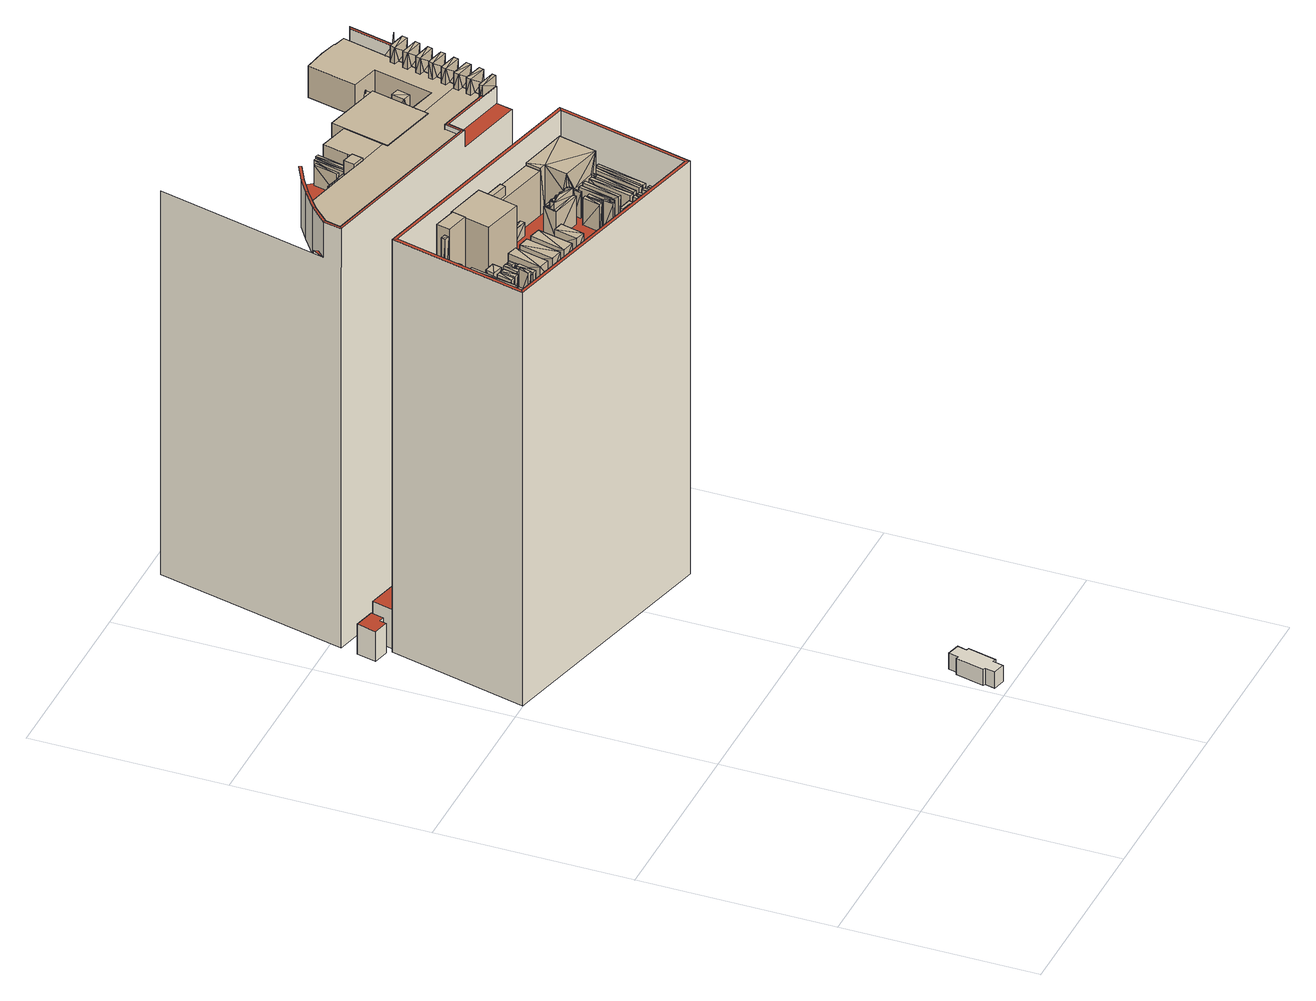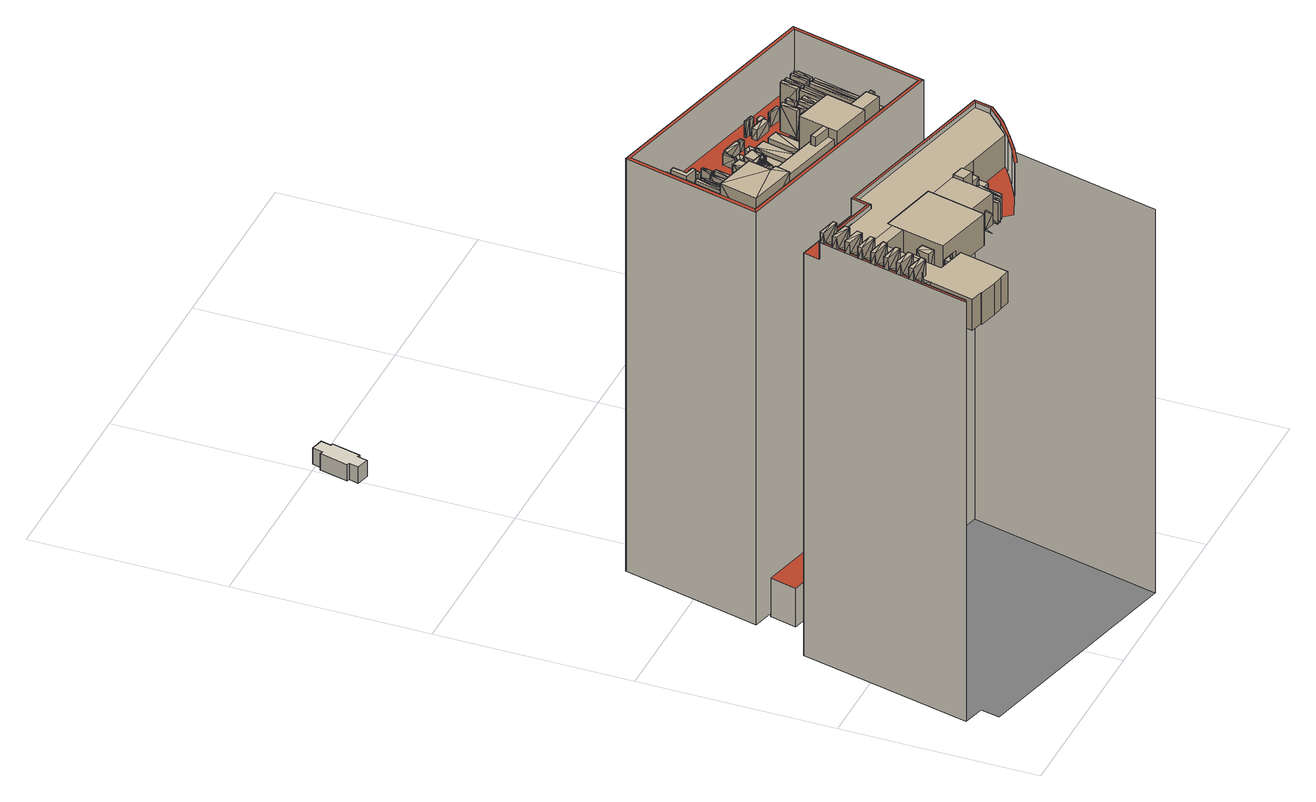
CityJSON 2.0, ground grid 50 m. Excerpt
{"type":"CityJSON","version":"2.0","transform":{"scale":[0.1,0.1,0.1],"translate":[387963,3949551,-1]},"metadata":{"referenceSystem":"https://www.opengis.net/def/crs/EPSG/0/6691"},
"CityObjects":{
"building1":{"type":"Building","attributes":{"地区計画":"大手町・丸の内・有楽町地区","class":"9999","usage":"461","measuredHeight":4.9,"storeysAboveGround":9999,"storeysBelowGround":9999,"RiverFloodingRiskAttribute.description":"10","RiverFloodingRiskAttribute.rank":"1","RiverFloodingRiskAttribute.depth":0.35,"RiverFloodingRiskAttribute.adminType":"2","RiverFloodingRiskAttribute.scale":"2","HighTideRiskAttribute.description":"2","HighTideRiskAttribute.rank":"1","HighTideRiskAttribute.depth":0.26,"BuildingDetailAttribute.buildingRoofEdgeArea":-9999,"BuildingDetailAttribute.fireproofStructureType":"1011","BuildingDetailAttribute.urbanPlanType":"21","BuildingDetailAttribute.areaClassificationType":"22","BuildingDetailAttribute.districtsAndZonesType":"10","BuildingDetailAttribute.landUseType":"212","BuildingDetailAttribute.detailedUsage":"0","BuildingDetailAttribute.specifiedBuildingCoverageRate":80,"BuildingDetailAttribute.specifiedFloorAreaRate":1300,"BuildingDetailAttribute.surveyYear":"0001","BuildingIDAttribute.prefecture":"13","BuildingIDAttribute.city":"13101"},"geometry":[{"type":"Solid","lod":"2","boundaries":[[[[0,1,2,3,4,5]],[[6,7,8,9,10,11]],[[9,1,0,10]],[[7,3,2,8]],[[8,2,1,9]],[[6,4,3,7]],[[11,5,4,6]],[[10,0,5,11]]]],"semantics":{"surfaces":[{"type":"GroundSurface"},{"type":"RoofSurface"},{"type":"WallSurface"}],"values":[[0,1,2,2,2,2,2,2]]}}]},
"building2":{"type":"Building","attributes":{"name":"丸の内警察署和田倉門外交番","class":"3001","usage":"461","measuredHeight":6.7,"storeysAboveGround":9999,"storeysBelowGround":9999,"RiverFloodingRiskAttribute.description":"10","RiverFloodingRiskAttribute.rank":"2","RiverFloodingRiskAttribute.depth":0.77,"RiverFloodingRiskAttribute.adminType":"2","RiverFloodingRiskAttribute.scale":"2","HighTideRiskAttribute.description":"2","HighTideRiskAttribute.rank":"1","HighTideRiskAttribute.depth":0.42,"BuildingDetailAttribute.buildingRoofEdgeArea":-9999,"BuildingDetailAttribute.fireproofStructureType":"1011","BuildingDetailAttribute.urbanPlanType":"21","BuildingDetailAttribute.areaClassificationType":"22","BuildingDetailAttribute.districtsAndZonesType":"5","BuildingDetailAttribute.landUseType":"214","BuildingDetailAttribute.detailedUsage":"0","BuildingDetailAttribute.specifiedBuildingCoverageRate":60,"BuildingDetailAttribute.specifiedFloorAreaRate":300,"BuildingDetailAttribute.surveyYear":"0001","BuildingIDAttribute.prefecture":"13","BuildingIDAttribute.city":"13101"},"geometry":[{"type":"Solid","lod":"1","boundaries":[[[[12,13,14,15,16,17,18,19,20,21,22,23]],[[22,24,25,23]],[[21,26,24,22]],[[20,27,26,21]],[[19,28,27,20]],[[18,29,28,19]],[[17,30,29,18]],[[16,31,30,17]],[[15,32,31,16]],[[14,33,32,15]],[[13,34,33,14]],[[12,35,34,13]],[[23,25,35,12]],[[24,26,27,28,29,30,31,32,33,34,35,25]]]]}]},
"building3":{"type":"Building","attributes":{"延べ面積換算係数":"1","大字・町コード":"55","町・丁目コード":"1","13+区市町村コード+大字・町コード+町・丁目コード":"13101055001","地区計画":"大手町・丸の内・有楽町地区","class":"3002","usage":"401","measuredHeight":120.2,"storeysAboveGround":23,"storeysBelowGround":1,"RiverFloodingRiskAttribute.description":"10","RiverFloodingRiskAttribute.rank":"1","RiverFloodingRiskAttribute.depth":0.39,"RiverFloodingRiskAttribute.adminType":"2","RiverFloodingRiskAttribute.scale":"2","HighTideRiskAttribute.description":"2","HighTideRiskAttribute.rank":"1","HighTideRiskAttribute.depth":0.29,"BuildingDetailAttribute.buildingRoofEdgeArea":3352.26,"BuildingDetailAttribute.fireproofStructureType":"1001","BuildingDetailAttribute.urbanPlanType":"21","BuildingDetailAttribute.areaClassificationType":"22","BuildingDetailAttribute.districtsAndZonesType":"10","BuildingDetailAttribute.landUseType":"212","BuildingDetailAttribute.detailedUsage":"1210","BuildingDetailAttribute.specifiedBuildingCoverageRate":80,"BuildingDetailAttribute.specifiedFloorAreaRate":1300,"BuildingDetailAttribute.surveyYear":2021,"BuildingIDAttribute.prefecture":"13","BuildingIDAttribute.city":"13101"},"address":[{"country":"日本","locality":"東京都千代田区丸の内一丁目"}],"children":["building3-1","building3-2","building3-3"],"geometry":[{"type":"MultiSurface","lod":"2","boundaries":[[[36,37,38,39]],[[40,38,37,41]],[[42,43,44]],[[45,44,43,46]],[[47,48,37,36]],[[49,46,43,42,41,50]],[[41,37,48,50]],[[40,41,42,51,52,53]],[[54,55,50,48]],[[56,54,48,47]],[[57,49,50,55]],[[58,59,55,54]],[[60,58,54,56]],[[61,57,55,59]],[[62,63,59,58]],[[64,62,58,60]],[[64,60,56,47,36,39,65,66,67]],[[38,40,68,69]],[[39,38,69,65]],[[70,71,68,40,53,72]],[[71,73,74,68]],[[65,69,75,66]],[[75,69,68,74]],[[70,76,73,71]],[[77,78,75,74]],[[73,76,77,74]],[[66,75,78,79]],[[53,52,80,81,82,72]],[[70,72,82,83,77,76]],[[79,78,84,85]],[[78,77,83,84]]],"semantics":{"surfaces":[{"type":"WallSurface"},{"type":"RoofSurface"},{"type":"GroundSurface"}],"values":[0,1,1,0,0,0,1,0,1,0,0,1,0,0,1,0,1,1,0,0,0,0,1,1,1,0,0,2,0,0,1]}}]},
"building3-1":{"type":"BuildingInstallation","parents":["building3"],"geometry":[{"type":"MultiSurface","lod":"2","boundaries":[[[86,87,88]],[[87,89,88]],[[90,89,87]],[[89,91,88]],[[92,93,94]],[[95,93,92]],[[87,86,96]],[[93,97,94]],[[98,97,93]],[[99,95,92]],[[86,88,96]],[[95,98,93]],[[92,94,100]],[[94,97,100]],[[99,92,100]],[[97,98,100]],[[95,99,100]],[[91,101,88]],[[98,95,100]],[[102,103,104]],[[105,102,104]],[[106,107,108]],[[108,109,106]],[[109,110,106]],[[109,108,107]],[[111,103,102]],[[112,107,113]],[[112,109,107]],[[112,110,109]],[[111,102,105]],[[114,112,113]],[[104,103,115]],[[116,117,118]],[[106,119,107]],[[119,106,110]],[[116,118,120]],[[120,117,116]],[[107,121,113]],[[117,122,118]],[[105,104,123]],[[123,111,105]],[[124,104,115]],[[113,121,114]],[[112,125,110]],[[126,120,127]],[[126,117,120]],[[123,104,124]],[[126,122,117]],[[128,126,127]],[[115,103,111]],[[114,129,112]],[[125,119,110]],[[130,118,122]],[[120,131,127]],[[121,129,114]],[[127,131,128]],[[126,132,122]],[[107,119,121]],[[128,133,126]],[[120,118,130]],[[132,130,122]],[[112,129,125]],[[131,133,128]],[[90,87,96]],[[120,130,131]],[[126,133,132]],[[91,89,90]],[[96,88,101]],[[134,135,136]],[[137,134,136]],[[138,135,134]],[[136,139,137]],[[138,134,137]],[[91,90,96]],[[101,91,96]],[[140,141,142]],[[141,143,142]],[[144,141,140]],[[143,145,142]],[[146,147,148]],[[148,147,149]],[[150,144,140]],[[151,146,148]],[[147,152,149]],[[143,141,145]],[[140,142,153]],[[145,153,142]],[[154,152,147]],[[146,154,147]],[[152,154,149]],[[148,149,155]],[[151,148,155]],[[141,144,145]],[[150,140,153]],[[154,146,151]],[[154,155,149]],[[156,157,158]],[[157,156,159]],[[155,154,151]],[[157,160,158]],[[157,159,160]],[[156,158,161]],[[156,161,159]],[[162,163,164]],[[165,166,167]],[[145,144,150]],[[153,145,150]],[[164,163,168]],[[164,169,170]],[[164,168,169]],[[171,158,160]],[[159,172,160]],[[173,164,170]],[[158,171,161]],[[161,171,159]],[[173,170,169]],[[168,174,169]],[[172,171,160]],[[162,175,163]],[[171,172,159]],[[78,162,164]],[[174,173,169]],[[165,176,166]],[[173,78,164]],[[177,174,168]],[[178,173,179]],[[173,174,179]],[[78,175,162]],[[180,181,182]],[[175,183,163]],[[181,184,182]],[[185,186,187]],[[178,79,173]],[[176,188,166]],[[79,178,179]],[[189,180,182]],[[181,180,189]],[[168,163,190]],[[191,179,174]],[[188,192,166]],[[185,187,193]],[[184,194,182]],[[186,195,187]],[[194,189,182]],[[191,79,179]],[[187,196,193]],[[177,191,174]],[[186,185,193]],[[196,187,195]],[[197,198,199]],[[200,181,189]],[[173,79,78]],[[201,189,202]],[[163,183,190]],[[177,168,190]],[[189,194,202]],[[203,194,184]],[[204,189,201]],[[205,206,207]],[[208,193,196]],[[206,209,207]],[[208,186,193]],[[204,201,202]],[[188,176,192]],[[184,181,210]],[[211,196,195]],[[78,79,177]],[[211,195,186]],[[212,205,207]],[[206,205,212]],[[79,191,177]],[[213,175,78]],[[214,202,194]],[[213,78,177]],[[190,183,175]],[[211,208,196]],[[209,215,207]],[[213,190,175]],[[208,211,186]],[[215,212,207]],[[177,190,213]],[[210,181,200]],[[214,204,202]],[[206,216,209]],[[200,189,204]],[[203,214,194]],[[212,215,217]],[[218,206,212]],[[215,219,217]],[[220,184,210]],[[221,215,209]],[[203,184,220]],[[222,212,217]],[[223,224,225]],[[222,217,219]],[[200,204,203]],[[224,226,225]],[[210,200,227]],[[200,203,227]],[[204,214,203]],[[224,223,228]],[[229,219,215]],[[220,210,227]],[[223,225,228]],[[226,230,225]],[[231,220,227]],[[227,203,231]],[[216,206,218]],[[203,220,231]],[[229,222,219]],[[218,212,222]],[[225,230,228]],[[221,229,215]],[[232,224,228]],[[233,228,230]],[[234,233,230]],[[209,216,235]],[[221,209,235]],[[236,230,226]],[[237,228,233]],[[238,239,240]],[[221,241,218]],[[218,222,221]],[[239,242,240]],[[237,233,234]],[[216,218,241]],[[222,229,221]],[[238,240,243]],[[243,240,242]],[[244,234,230]],[[235,216,241]],[[226,224,245]],[[246,241,221]],[[246,235,241]],[[239,247,242]],[[248,224,232]],[[221,235,246]],[[244,237,234]],[[247,243,242]],[[232,228,237]],[[236,244,230]],[[249,238,243]],[[250,243,247]],[[224,248,245]],[[251,250,247]],[[236,226,245]],[[252,243,250]],[[253,247,239]],[[254,255,256]],[[232,237,236]],[[252,250,251]],[[248,232,257]],[[255,258,256]],[[259,257,232]],[[236,259,232]],[[237,244,236]],[[260,254,256]],[[255,254,260]],[[261,251,247]],[[245,248,257]],[[239,238,262]],[[259,245,257]],[[258,263,256]],[[236,245,259]],[[264,238,249]],[[263,260,256]],[[261,252,251]],[[249,243,252]],[[253,261,247]],[[265,255,260]],[[266,260,263]],[[238,264,262]],[[267,266,263]],[[253,239,262]],[[268,263,258]],[[269,260,266]],[[270,271,272]],[[249,252,253]],[[269,266,267]],[[264,249,273]],[[271,274,272]],[[275,273,249]],[[253,275,249]],[[252,261,253]],[[271,270,276]],[[276,270,272]],[[277,267,263]],[[262,264,273]],[[258,255,278]],[[275,262,273]],[[274,279,272]],[[280,255,265]],[[253,262,275]],[[279,276,272]],[[277,269,267]],[[265,260,269]],[[268,277,263]],[[281,282,276]],[[283,271,276]],[[279,281,276]],[[255,280,278]],[[268,258,278]],[[284,276,282]],[[285,279,274]],[[269,277,265]],[[277,268,265]],[[286,287,288]],[[284,282,281]],[[280,265,289]],[[290,289,265]],[[268,290,265]],[[287,291,288]],[[287,286,292]],[[292,286,288]],[[293,281,279]],[[274,271,294]],[[280,289,278]],[[295,271,283]],[[291,296,288]],[[289,290,278]],[[268,278,290]],[[293,284,281]],[[296,292,288]],[[283,276,284]],[[285,293,279]],[[297,298,292]],[[299,287,292]],[[296,297,292]],[[271,295,294]],[[285,274,294]],[[300,292,298]],[[301,296,291]],[[285,302,283]],[[283,284,293]],[[300,298,297]],[[295,283,302]],[[285,283,293]],[[303,297,296]],[[304,302,285]],[[291,287,305]],[[295,302,294]],[[306,287,299]],[[302,304,294]],[[285,294,304]],[[303,300,297]],[[299,292,300]],[[301,303,296]],[[287,306,305]],[[301,291,305]],[[301,307,299]],[[299,300,301]],[[306,299,307]],[[300,303,301]],[[305,306,307]],[[308,307,301]],[[308,305,307]],[[301,305,308]],[[309,310,311]],[[312,309,313]]]}]},
"building3-2":{"type":"BuildingInstallation","parents":["building3"],"geometry":[{"type":"MultiSurface","lod":"2","boundaries":[[[314,315,316]],[[317,318,319,320,321,322,323,324,178,66,65,325,326,327,328,329,330,331,332,333,334,335,336,337]],[[316,315,338,339,340]],[[66,341,342,65]],[[178,173,341,66]],[[325,65,342,343]],[[344,345,346,343,342,341,173,347,348,349,350,351,352,353]],[[350,349,335,334]],[[326,325,343,346]],[[348,354,336,335,349]],[[354,355,337,336]],[[338,315,314,316,356,357]],[[346,345,327,326]],[[352,358,359,353]],[[316,340,360,356]],[[361,357,356,360]],[[362,363,358,352]],[[339,338,357,361]],[[364,359,358,363]],[[351,350,334,333,365]],[[353,329,328,344]],[[340,339,361,360]],[[347,173,178,324,366]],[[364,330,329,359]],[[355,367,317,337]],[[345,344,328,327]],[[351,365,368,362,352]],[[363,331,330,364]],[[362,368,332,331]],[[366,369,370,371,372,373,374,367,355,354,348,347]],[[368,365,333,332]],[[318,317,367,374]],[[373,319,318,374]],[[323,369,366,324]],[[323,322,370,369]],[[322,321,371,370]],[[321,320,372,371]],[[320,319,373,372]]]}]},
"building3-3":{"type":"BuildingInstallation","parents":["building3"],"geometry":[{"type":"MultiSurface","lod":"2","boundaries":[[[375,334,376,377]],[[376,334,378,379]],[[380,378,334,375]],[[380,381,379,378]],[[379,381,377,376]],[[375,377,381,380]]]}]},
"building4":{"type":"Building","attributes":{"延べ面積換算係数":"1","大字・町コード":"55","町・丁目コード":"1","13+区市町村コード+大字・町コード+町・丁目コード":"13101055001","地区計画":"大手町・丸の内・有楽町地区","class":"3002","usage":"401","measuredHeight":111.9,"storeysAboveGround":20,"storeysBelowGround":0,"RiverFloodingRiskAttribute.description":"10","RiverFloodingRiskAttribute.rank":"2","RiverFloodingRiskAttribute.depth":0.58,"RiverFloodingRiskAttribute.adminType":"2","RiverFloodingRiskAttribute.scale":"2","HighTideRiskAttribute.description":"2","HighTideRiskAttribute.rank":"2","HighTideRiskAttribute.depth":0.65,"BuildingDetailAttribute.buildingRoofEdgeArea":2801.93,"BuildingDetailAttribute.fireproofStructureType":"1001","BuildingDetailAttribute.urbanPlanType":"21","BuildingDetailAttribute.areaClassificationType":"22","BuildingDetailAttribute.districtsAndZonesType":"10","BuildingDetailAttribute.landUseType":"212","BuildingDetailAttribute.detailedUsage":"1210","BuildingDetailAttribute.specifiedBuildingCoverageRate":80,"BuildingDetailAttribute.specifiedFloorAreaRate":1300,"BuildingDetailAttribute.surveyYear":2021,"BuildingIDAttribute.prefecture":"13","BuildingIDAttribute.city":"13101"},"address":[{"country":"日本","locality":"東京都千代田区丸の内一丁目"}],"children":["building4-1","building4-2","building4-3","building4-4","building4-5"],"geometry":[{"type":"Solid","lod":"2","boundaries":[[[[382,383,384,385]],[[386,387,388,389]],[[390,386,389,391]],[[392,393,394,395]],[[396,390,391,397]],[[387,396,397,388]],[[389,388,393,392]],[[397,391,395,394]],[[396,383,382,390]],[[391,389,392,395]],[[387,384,383,396]],[[390,382,385,386]],[[388,397,394,393]],[[384,387,386,385]]]],"semantics":{"surfaces":[{"type":"GroundSurface"},{"type":"RoofSurface"},{"type":"WallSurface"}],"values":[[0,1,1,1,1,1,2,2,2,2,2,2,2,2]]}}]},
"building4-1":{"type":"BuildingInstallation","parents":["building4"],"geometry":[{"type":"MultiSurface","lod":"2","boundaries":[[[398,399,400,401]],[[402,403,400,399]],[[402,399,398,404]],[[404,405,403,402]],[[403,405,401,400]],[[398,401,405,404]]]}]},
"building4-2":{"type":"BuildingInstallation","parents":["building4"],"geometry":[{"type":"MultiSurface","lod":"2","boundaries":[[[406,407,408,409]],[[410,411,409,408]],[[412,410,408,407]],[[413,411,410,412]],[[406,409,411,413]],[[413,412,407,406]]]}]},
"building4-3":{"type":"BuildingInstallation","parents":["building4"],"geometry":[{"type":"MultiSurface","lod":"2","boundaries":[[[414,415,416,417]],[[418,419,420,421]],[[422,423,417,416]],[[424,422,416,415]],[[422,424,425,423]],[[425,414,417,423]],[[425,424,415,414]],[[426,427,419,418]],[[428,426,418,421]],[[426,428,429,427]],[[427,429,420,419]],[[429,428,421,420]]]}]},
"building4-4":{"type":"BuildingInstallation","parents":["building4"],"geometry":[{"type":"MultiSurface","lod":"2","boundaries":[[[430,431,432]],[[432,433,434]],[[435,436,437]],[[437,438,435]],[[439,440,441]],[[439,442,443]],[[444,445,446]],[[446,430,444]],[[445,447,448]],[[448,446,445]],[[449,448,447]],[[447,450,449]],[[450,451,452]],[[452,449,450]],[[453,452,451]],[[451,454,453]],[[455,453,454]],[[454,456,455]],[[456,457,458]],[[458,455,456]],[[459,458,457]],[[457,460,459]],[[461,459,460]],[[460,462,461]],[[462,463,464]],[[464,461,462]],[[465,466,464]],[[464,463,465]],[[465,467,468]],[[468,466,465]],[[469,468,467]],[[467,470,469]],[[471,469,470]],[[470,472,471]],[[472,473,474]],[[474,471,472]],[[473,475,476]],[[476,474,473]],[[475,477,478]],[[478,476,475]],[[479,478,477]],[[477,480,479]],[[434,479,480]],[[480,481,434]],[[482,483,484]],[[485,482,484]],[[486,487,488]],[[489,486,488]],[[490,491,492]],[[493,490,492]],[[494,495,496]],[[497,494,496]],[[474,434,476]],[[478,476,434]],[[478,434,479]],[[468,466,464]],[[474,471,469]],[[469,432,434]],[[469,468,461]],[[455,459,458]],[[432,446,430]],[[461,468,464]],[[461,459,452]],[[432,449,446]],[[453,452,455]],[[452,449,432]],[[434,474,469]],[[469,461,432]],[[452,459,455]],[[432,461,452]],[[498,499,500]],[[501,498,500]],[[502,498,501]],[[503,502,501]],[[504,505,506]],[[507,504,506]],[[508,509,510]],[[511,508,510]],[[512,513,514]],[[515,512,514]],[[516,517,518]],[[519,516,518]],[[516,519,520]],[[521,516,520]],[[522,523,524]],[[525,522,524]],[[526,527,528]],[[529,526,528]],[[530,531,532]],[[533,530,532]],[[531,534,535]],[[532,531,535]],[[536,537,538]],[[539,536,538]],[[540,536,539]],[[541,540,539]],[[540,542,537]],[[536,540,537]],[[537,542,543]],[[538,537,543]],[[542,540,541]],[[543,542,541]],[[544,545,546]],[[547,544,546]],[[545,548,549]],[[546,545,549]],[[544,547,484]],[[483,544,484]],[[483,545,544]],[[482,545,483]],[[548,545,482]],[[548,482,485]],[[549,548,485]],[[550,551,552]],[[553,550,552]],[[554,555,556]],[[557,554,556]],[[555,558,559]],[[556,555,559]],[[555,554,558]],[[558,554,560]],[[560,554,557]],[[561,560,557]],[[551,526,529]],[[552,551,529]],[[558,560,561]],[[559,558,561]],[[550,527,526]],[[551,550,526]],[[562,486,489]],[[563,562,489]],[[527,550,553]],[[528,527,553]],[[564,565,566]],[[567,564,566]],[[568,569,566]],[[565,568,566]],[[565,564,570]],[[568,565,570]],[[486,530,487]],[[530,571,531]],[[531,571,534]],[[486,562,530]],[[530,572,571]],[[530,562,572]],[[564,567,573]],[[570,564,573]],[[568,570,573]],[[569,568,573]],[[572,562,563]],[[574,572,563]],[[575,576,577]],[[578,575,577]],[[579,490,493]],[[580,579,493]],[[487,530,533]],[[488,487,533]],[[579,581,491]],[[490,579,491]],[[581,579,580]],[[582,581,580]],[[491,581,582]],[[492,491,582]],[[571,572,574]],[[583,571,574]],[[575,584,576]],[[576,584,585]],[[571,583,535]],[[534,571,535]],[[586,587,588]],[[589,586,588]],[[584,575,578]],[[590,584,578]],[[586,591,592]],[[587,586,592]],[[585,584,590]],[[593,585,590]],[[591,586,589]],[[594,591,589]],[[595,596,597]],[[598,595,597]],[[592,591,594]],[[599,592,594]],[[596,595,600]],[[601,596,600]],[[601,600,602]],[[603,601,602]],[[600,595,598]],[[602,600,598]],[[604,605,606]],[[607,604,606]],[[608,609,610]],[[611,608,610]],[[612,608,611]],[[613,612,611]],[[609,608,612]],[[614,609,612]],[[609,614,615]],[[610,609,615]],[[616,617,618]],[[619,616,618]],[[617,620,621]],[[618,617,621]],[[614,612,613]],[[615,614,613]],[[622,607,606]],[[623,622,606]],[[604,607,624]],[[624,607,622]],[[617,616,625]],[[620,617,625]],[[604,624,626]],[[605,604,626]],[[627,628,629]],[[630,627,629]],[[631,627,630]],[[632,631,630]],[[627,631,633]],[[628,627,633]],[[625,616,619]],[[634,625,619]],[[620,625,634]],[[621,620,634]],[[635,636,637]],[[638,635,637]],[[635,638,639]],[[640,635,639]],[[628,633,641]],[[629,628,641]],[[631,632,641]],[[633,631,641]],[[636,635,640]],[[642,636,640]],[[624,622,623]],[[626,624,623]],[[643,644,645]],[[646,643,645]],[[644,647,648]],[[645,644,648]],[[642,649,637]],[[636,642,637]],[[642,640,639]],[[649,642,639]],[[650,651,652]],[[653,650,652]],[[644,643,647]],[[647,643,654]],[[643,646,655]],[[654,643,655]],[[656,657,658]],[[659,656,658]],[[647,654,655]],[[648,647,655]],[[660,656,659]],[[661,660,659]],[[662,663,664]],[[665,662,664]],[[657,656,660]],[[666,657,660]],[[657,666,667]],[[658,657,667]],[[668,653,652]],[[669,668,652]],[[660,661,667]],[[666,660,667]],[[650,653,670]],[[670,653,668]],[[650,670,671]],[[651,650,671]],[[670,668,669]],[[671,670,669]],[[662,665,672]],[[673,662,672]],[[674,675,676]],[[677,674,676]],[[678,663,662]],[[673,678,662]],[[663,678,679]],[[664,663,679]],[[674,680,681]],[[675,674,681]],[[682,677,676]],[[683,682,676]],[[684,682,685]],[[684,677,682]],[[684,674,677]],[[680,674,684]],[[680,684,686]],[[681,680,686]],[[684,685,687]],[[686,684,687]],[[688,689,690]],[[691,688,690]],[[678,673,672]],[[679,678,672]],[[689,692,693]],[[690,689,693]],[[685,682,683]],[[687,685,683]],[[689,688,694]],[[692,689,694]],[[694,688,691]],[[695,694,691]],[[692,694,695]],[[693,692,695]],[[696,697,698]],[[699,696,698]],[[696,699,700]],[[701,696,700]],[[697,696,702]],[[702,696,701]],[[702,703,698]],[[697,702,698]],[[702,701,700]],[[703,702,700]],[[704,705,706]],[[707,704,706]],[[495,704,707]],[[496,495,707]],[[704,495,705]],[[705,495,494]],[[705,494,497]],[[706,705,497]],[[708,709,710]],[[711,708,710]],[[712,713,714]],[[715,712,714]],[[716,717,718]],[[719,716,718]],[[720,708,711]],[[721,720,711]],[[722,716,719]],[[723,722,719]],[[717,716,724]],[[724,716,722]],[[717,724,725]],[[718,717,725]],[[708,720,709]],[[709,720,726]],[[724,722,723]],[[725,724,723]],[[727,715,714]],[[728,727,714]],[[712,715,727]],[[729,712,727]],[[712,729,730]],[[713,712,730]],[[709,726,731]],[[710,709,731]],[[720,721,731]],[[726,720,731]],[[732,733,734]],[[735,732,734]],[[736,737,738]],[[739,736,738]],[[740,741,742]],[[743,740,742]],[[729,727,728]],[[730,729,728]],[[744,732,735]],[[745,744,735]],[[746,736,739]],[[747,746,739]],[[732,744,748]],[[733,732,748]],[[748,749,734]],[[733,748,734]],[[740,743,750]],[[751,740,750]],[[736,746,752]],[[737,736,752]],[[753,754,755]],[[756,753,755]],[[748,744,745]],[[749,748,745]],[[754,757,758]],[[755,754,758]],[[759,751,750]],[[760,759,750]],[[754,753,761]],[[757,754,761]],[[761,753,756]],[[762,761,756]],[[757,761,762]],[[758,757,762]],[[737,752,763]],[[738,737,763]],[[746,747,763]],[[752,746,763]],[[764,751,759]],[[751,741,740]],[[751,765,741]],[[764,765,751]],[[741,765,766]],[[742,741,766]],[[764,759,760]],[[767,764,760]],[[768,769,770]],[[771,768,770]],[[772,768,771]],[[773,772,771]],[[765,764,767]],[[766,765,767]],[[769,768,772]],[[774,769,772]],[[769,774,775]],[[770,769,775]],[[772,773,775]],[[774,772,775]],[[776,777,778]],[[779,776,778]],[[780,781,431]],[[432,780,431]],[[444,430,431]],[[781,444,431]],[[782,779,778]],[[783,782,778]],[[780,432,433]],[[784,780,433]],[[473,784,475]],[[477,475,481]],[[480,477,481]],[[467,465,463]],[[473,472,470]],[[481,475,784]],[[470,467,462]],[[456,460,457]],[[444,780,445]],[[784,462,780]],[[462,467,463]],[[462,460,451]],[[780,447,445]],[[780,444,781]],[[454,451,456]],[[451,450,447]],[[784,473,470]],[[470,462,784]],[[451,460,456]],[[780,462,451]],[[451,447,780]],[[476,785,786]],[[776,458,786]],[[782,785,434]],[[776,779,431]],[[779,782,433]],[[478,785,476]],[[474,476,786]],[[455,458,776]],[[434,785,479]],[[434,433,782]],[[431,779,432]],[[776,431,430]],[[432,779,433]],[[479,785,478]],[[468,474,786]],[[455,776,449]],[[776,430,446]],[[468,471,474]],[[466,468,786]],[[776,446,449]],[[455,449,453]],[[468,469,471]],[[458,466,786]],[[452,453,449]],[[458,464,466]],[[459,464,458]],[[459,461,464]],[[786,787,777]],[[776,786,777]],[[788,789,790]],[[791,788,790]],[[792,788,791]],[[793,792,791]],[[792,794,789]],[[788,792,789]],[[789,794,795]],[[790,789,795]],[[437,795,794]],[[437,436,795]],[[792,438,794]],[[792,793,438]],[[793,435,438]],[[794,438,437]],[[438,435,796]],[[797,438,796]],[[798,437,797]],[[797,437,438]],[[437,798,799]],[[436,437,799]],[[798,797,796]],[[799,798,796]],[[800,801,802]],[[803,800,802]],[[801,804,805]],[[802,801,805]],[[784,433,434]],[[481,784,434]],[[785,782,783]],[[806,785,783]],[[804,801,807]],[[807,801,800]],[[808,809,407]],[[408,808,407]],[[810,811,441]],[[812,810,441]],[[813,810,812]],[[814,813,812]],[[807,800,803]],[[815,807,803]],[[813,816,811]],[[810,813,811]],[[804,807,815]],[[805,804,815]],[[808,408,817]],[[818,808,817]],[[819,820,821]],[[822,819,821]],[[811,816,439]],[[441,811,439]],[[813,439,816]],[[814,440,439]],[[813,814,439]],[[823,786,785]],[[786,817,787]],[[786,818,817]],[[823,818,786]],[[824,819,822]],[[825,824,822]],[[820,819,824]],[[826,820,824]],[[827,828,443]],[[442,827,443]],[[829,439,440]],[[830,829,440]],[[826,824,825]],[[831,826,825]],[[827,439,832]],[[439,829,832]],[[442,439,827]],[[829,830,833]],[[832,829,833]],[[827,832,833]],[[828,827,833]],[[834,835,836]],[[837,834,836]],[[838,839,840]],[[841,838,840]],[[842,838,841]],[[843,842,841]],[[844,834,837]],[[845,844,837]],[[842,843,846]],[[847,842,846]],[[844,848,834]],[[834,848,835]],[[849,847,846]],[[850,849,846]],[[844,845,851]],[[848,844,851]],[[499,849,850]],[[500,499,850]],[[839,502,503]],[[840,839,503]],[[498,849,499]],[[849,838,847]],[[847,838,842]],[[498,502,849]],[[849,839,838]],[[849,502,839]],[[852,853,854]],[[855,852,854]],[[856,857,858]],[[859,856,858]],[[857,860,861]],[[858,857,861]],[[853,508,511]],[[854,853,511]],[[857,856,862]],[[860,857,862]],[[508,853,509]],[[509,853,852]],[[856,859,863]],[[862,856,863]],[[860,862,863]],[[861,860,863]],[[848,851,864]],[[806,821,820]],[[806,820,785]],[[520,865,521]],[[521,865,866]],[[785,826,823]],[[867,848,864]],[[823,848,866]],[[831,836,835]],[[866,867,521]],[[831,835,826]],[[820,826,785]],[[823,835,848]],[[826,835,823]],[[866,848,867]],[[509,852,855]],[[510,509,855]],[[868,869,870]],[[871,868,870]],[[872,504,507]],[[873,872,507]],[[504,872,505]],[[505,872,874]],[[875,876,870]],[[869,875,870]],[[818,809,808]],[[818,877,809]],[[818,866,877]],[[823,866,818]],[[872,873,878]],[[874,872,878]],[[505,874,878]],[[506,505,878]],[[869,868,875]],[[875,868,879]],[[809,877,880]],[[407,809,880]],[[513,881,882]],[[514,513,882]],[[868,871,883]],[[879,868,883]],[[881,884,885]],[[882,881,885]],[[886,887,888]],[[889,886,888]],[[887,890,891]],[[888,887,891]],[[875,879,883]],[[876,875,883]],[[884,881,512]],[[512,881,513]],[[887,886,890]],[[890,886,892]],[[892,886,889]],[[893,892,889]],[[890,892,893]],[[891,890,893]],[[894,895,896]],[[897,894,896]],[[898,899,900]],[[901,898,900]],[[517,867,864]],[[518,517,864]],[[899,902,903]],[[900,899,903]],[[884,512,515]],[[885,884,515]],[[867,517,521]],[[521,517,516]],[[904,898,901]],[[905,904,901]],[[899,904,902]],[[904,906,902]],[[898,904,899]],[[907,908,896]],[[895,907,896]],[[902,906,909]],[[903,902,909]],[[906,904,905]],[[909,906,905]],[[910,522,525]],[[911,910,525]],[[907,895,912]],[[912,895,894]],[[912,894,897]],[[913,912,897]],[[523,522,910]],[[914,523,910]],[[866,865,880]],[[877,866,880]],[[907,912,913]],[[908,907,913]],[[914,910,911]],[[915,914,911]],[[523,914,915]],[[524,523,915]],[[443,440,439]],[[573,567,566]],[[569,573,566]],[[561,557,559]],[[559,557,556]],[[484,546,485]],[[546,549,485]],[[547,546,484]],[[533,489,488]],[[533,563,489]],[[533,574,563]],[[533,532,583]],[[532,535,583]],[[533,583,574]],[[553,552,529]],[[528,553,529]],[[492,582,580]],[[493,492,580]],[[576,585,593]],[[577,576,593]],[[593,590,577]],[[577,590,578]],[[587,592,599]],[[588,587,599]],[[599,594,589]],[[588,599,589]],[[596,601,603]],[[597,596,603]],[[602,598,597]],[[603,602,597]],[[538,543,541]],[[539,538,541]],[[613,611,610]],[[615,613,610]],[[623,606,626]],[[626,606,605]],[[634,619,618]],[[621,634,618]],[[641,632,630]],[[629,641,630]],[[639,638,637]],[[649,639,637]],[[655,646,648]],[[648,646,645]],[[661,659,658]],[[667,661,658]],[[669,652,671]],[[671,652,651]],[[665,664,679]],[[672,665,679]],[[683,686,687]],[[686,675,681]],[[686,676,675]],[[683,676,686]],[[695,691,690]],[[693,695,690]],[[700,699,703]],[[703,699,698]],[[497,496,706]],[[706,496,707]],[[723,719,725]],[[725,719,718]],[[711,710,721]],[[721,710,731]],[[728,714,713]],[[730,728,713]],[[749,745,735]],[[734,749,735]],[[739,738,763]],[[747,739,763]],[[762,756,755]],[[758,762,755]],[[750,767,760]],[[750,766,767]],[[750,742,766]],[[743,742,750]],[[773,771,770]],[[775,773,770]],[[790,795,436]],[[435,791,790]],[[435,793,791]],[[435,790,436]],[[803,802,815]],[[815,802,805]],[[441,440,814]],[[812,441,814]],[[828,440,443]],[[833,440,828]],[[830,440,833]],[[778,777,806]],[[783,778,806]],[[880,817,407]],[[407,817,408]],[[865,520,880]],[[806,777,787]],[[817,836,787]],[[851,845,837]],[[520,519,518]],[[821,825,822]],[[851,837,836]],[[817,864,851]],[[518,864,520]],[[836,831,787]],[[831,825,821]],[[821,806,787]],[[864,817,880]],[[880,520,864]],[[817,851,836]],[[831,821,787]],[[850,501,500]],[[850,503,501]],[[850,840,503]],[[850,846,841]],[[846,843,841]],[[850,841,840]],[[858,861,863]],[[859,858,863]],[[855,854,510]],[[510,854,511]],[[507,506,873]],[[873,506,878]],[[883,871,876]],[[876,871,870]],[[514,882,515]],[[515,882,885]],[[893,889,891]],[[891,889,888]],[[900,905,901]],[[903,905,900]],[[909,905,903]],[[897,896,913]],[[913,896,908]],[[911,525,524]],[[915,911,524]]]}]},
"building4-5":{"type":"BuildingInstallation","parents":["building4"],"geometry":[{"type":"MultiSurface","lod":"2","boundaries":[[[916,917,918,919,920,921,922,923,924,925,926,927,928,929,930,931,932,933,934,935,936,937,938,939]],[[940,941,942,943,944]],[[945,946,947,948,949,950,951]],[[952,953,954,955,956,957,958,959,960,961,962,963]],[[946,964,965,947]],[[947,965,966,948]],[[967,964,946,945]],[[966,965,964,967,968,969,970]],[[948,966,970,949]],[[969,950,949,970]],[[950,969,968,951]],[[951,968,967,945]],[[941,971,972,942]],[[973,971,941,940]],[[971,973,974,975,972]],[[944,974,973,940]],[[942,972,975,943]],[[975,974,944,943]],[[955,976,977,956]],[[963,978,979,952]],[[954,980,976,955]],[[953,981,980,954]],[[952,979,981,953]],[[956,977,982,957]],[[962,983,978,963]],[[984,985,986,982,977,976,980,981,979,978,983,987]],[[961,987,983,962]],[[957,982,986,958]],[[960,984,987,961]],[[958,986,985,959]],[[959,985,984,960]],[[919,988,989,920]],[[918,990,988,919]],[[917,991,990,918]],[[920,989,992,921]],[[916,993,991,917]],[[921,992,994,922]],[[939,995,993,916]],[[922,994,996,923]],[[923,996,997,924]],[[924,997,998,925]],[[925,998,999,926]],[[938,1000,995,939]],[[935,1001,1002,936]],[[926,999,1003,927]],[[934,1004,1001,935]],[[936,1002,1005,937]],[[1002,1001,1004,1006,1007,1008,1009,1010,1011,1003,999,998,997,996,994,992,989,988,990,991,993,995,1000,1005]],[[933,1006,1004,934]],[[932,1007,1006,933]],[[927,1003,1011,928]],[[937,1005,1000,938]],[[928,1011,1010,929]],[[931,1008,1007,932]],[[929,1010,1009,930]],[[930,1009,1008,931]]]}]},
"building5":{"type":"Building","attributes":{"地区計画":"大手町・丸の内・有楽町地区","class":"9999","usage":"461","measuredHeight":43.4,"storeysAboveGround":9999,"storeysBelowGround":9999,"RiverFloodingRiskAttribute.description":"10","RiverFloodingRiskAttribute.rank":"1","RiverFloodingRiskAttribute.depth":0.31,"RiverFloodingRiskAttribute.adminType":"2","RiverFloodingRiskAttribute.scale":"2","HighTideRiskAttribute.description":"2","HighTideRiskAttribute.rank":"1","HighTideRiskAttribute.depth":0.31,"BuildingDetailAttribute.buildingRoofEdgeArea":-9999,"BuildingDetailAttribute.fireproofStructureType":"1011","BuildingDetailAttribute.urbanPlanType":"21","BuildingDetailAttribute.areaClassificationType":"22","BuildingDetailAttribute.districtsAndZonesType":"10","BuildingDetailAttribute.landUseType":"212","BuildingDetailAttribute.detailedUsage":"0","BuildingDetailAttribute.specifiedBuildingCoverageRate":80,"BuildingDetailAttribute.specifiedFloorAreaRate":1300,"BuildingDetailAttribute.surveyYear":"0001","BuildingIDAttribute.prefecture":"13","BuildingIDAttribute.city":"13101"},"geometry":[{"type":"Solid","lod":"2","boundaries":[[[[1012,1013,1014,1015]],[[1016,1017,1018,1019]],[[1017,1014,1013,1018]],[[1018,1013,1012,1019]],[[1019,1012,1015,1016]],[[1016,1015,1014,1017]]]],"semantics":{"surfaces":[{"type":"GroundSurface"},{"type":"RoofSurface"},{"type":"WallSurface"}],"values":[[0,1,2,2,2,2]]}}]}
},
"vertices":[
[105,1397,42],[97,1364,42],[83,1367,42],[79,1350,42],[39,1359,42],[51,1410,42],[39,1359,124],[79,1350,124],[83,1367,124],[97,1364,124],[105,1397,124],[51,1410,124],
[514,7,36],[482,15,36],[488,41,36],[482,43,36],[500,117,36],[507,115,36],[513,141,36],[546,132,36],[540,108,36],[547,106,36],[529,32,36],[521,34,36],[529,32,81],[521,34,81],[547,106,81],[540,108,81],[546,132,81],[513,141,81],[507,115,81],[500,117,81],[482,43,81],[488,41,81],[482,15,81],[514,7,81],
[123,1517,1071],[123,1517,1170],[114,1477,1170],[114,1477,1071],[106,1472,1170],[117,1521,1170],[117,1521,1071],[137,1541,1071],[135,1552,1071],[135,1552,1040],[137,1541,1040],[164,1559,1071],[164,1559,1170],[160,1564,1040],[160,1564,1170],[223,1964,1071],[223,1964,6],[106,1472,6],[215,1598,1170],[212,1603,1170],[215,1598,1071],[212,1603,1040],[256,1624,1170],[253,1630,1170],[256,1624,1071],[253,1630,1040],[303,1650,1170],[300,1656,1170],[303,1650,1071],[572,1368,1071],[582,1411,1071],[366,1674,1071],[577,1360,1170],[572,1368,1170],[758,1317,1123],[577,1360,1123],[758,1317,6],[587,1403,1123],[587,1403,1170],[582,1411,1170],[768,1360,1123],[768,1360,1170],[763,1368,1170],[763,1368,1071],[818,1823,6],[807,1775,6],[863,1761,6],[863,1761,1170],[855,1756,1170],[855,1756,1071],
[187,1526,1071],[187,1526,1076],[197,1566,1071],[197,1566,1076],[540,1439,1076],[549,1479,1076],[333,1558,1071],[333,1558,1133],[338,1577,1071],[358,1552,1133],[540,1439,1071],[338,1577,1133],[363,1571,1133],[358,1552,1071],[363,1571,1071],[549,1479,1071],[368,1585,1128],[361,1587,1128],[361,1587,1071],[368,1585,1071],[371,1572,1130],[374,1584,1113],[371,1572,1113],[379,1570,1113],[379,1570,1130],[383,1647,1128],[382,1582,1113],[374,1584,1071],[382,1582,1071],[375,1648,1128],[384,1569,1113],[392,1567,1113],[384,1569,1130],[391,1655,1130],[387,1581,1113],[391,1655,1071],[392,1567,1130],[383,1647,1071],[375,1648,1071],[398,1653,1130],[395,1579,1113],[387,1581,1071],[395,1579,1071],[398,1653,1071],[406,1657,1130],[406,1657,1071],[414,1655,1130],[414,1655,1071],[449,1637,1126],[444,1638,1126],[444,1638,1071],[449,1637,1071],[454,1657,1126],[454,1657,1071],[634,1491,1071],[634,1491,1087],[635,1497,1071],[635,1497,1087],[688,1478,1087],[690,1485,1087],[696,1406,1094],[675,1411,1094],[675,1411,1071],[681,1435,1071],[688,1478,1071],[696,1406,1071],[681,1435,1094],[690,1485,1071],[702,1430,1094],[702,1430,1071],[645,1563,1071],[645,1563,1137],[653,1596,1071],[666,1558,1137],[653,1596,1137],[666,1558,1071],[718,1373,1170],[718,1373,1200],[720,1379,1170],[637,1642,1071],[650,1639,1137],[637,1642,1137],[721,1383,1200],[721,1383,1158],[720,1379,1158],[674,1591,1071],[674,1591,1137],[736,1375,1158],[738,1379,1158],[768,1362,1170],[680,1632,1071],[764,1373,1170],[736,1375,1071],[738,1379,1071],[728,1407,1158],[728,1407,1203],[731,1419,1158],[768,1362,1200],[731,1419,1203],[684,1553,1071],[706,1548,1071],[684,1553,1137],[680,1632,1137],[743,1403,1158],[770,1372,1200],[764,1373,1071],[684,1649,1137],[692,1587,1071],[746,1415,1158],[706,1548,1137],[692,1587,1137],[673,1643,1137],[673,1643,1147],[672,1643,1137],[770,1397,1170],[743,1403,1071],[746,1415,1071],[773,1409,1170],[770,1397,1071],[736,1440,1158],[736,1440,1203],[739,1453,1158],[714,1582,1071],[739,1453,1203],[776,1395,1203],[714,1582,1137],[751,1437,1158],[770,1372,1170],[773,1409,1071],[754,1449,1158],[784,1429,1203],[751,1437,1071],[778,1431,1170],[754,1449,1071],[779,1407,1203],[781,1443,1170],[778,1431,1071],[745,1476,1158],[745,1476,1203],[748,1488,1158],[748,1488,1203],[776,1395,1170],[760,1472,1158],[781,1443,1071],[763,1484,1158],[779,1407,1170],[786,1466,1170],[760,1472,1071],[763,1484,1071],[787,1442,1203],[789,1478,1170],[786,1466,1071],[754,1511,1203],[757,1523,1203],[754,1511,1158],[784,1429,1170],[757,1523,1158],[768,1507,1158],[789,1478,1071],[795,1477,1203],[787,1442,1170],[771,1520,1158],[793,1465,1203],[795,1501,1170],[768,1507,1071],[771,1520,1071],[795,1501,1071],[798,1514,1170],[762,1546,1158],[762,1546,1203],[765,1558,1158],[793,1465,1170],[765,1558,1203],[795,1477,1170],[777,1543,1158],[798,1514,1071],[804,1512,1203],[780,1554,1158],[801,1500,1203],[803,1536,1170],[777,1543,1071],[780,1554,1071],[806,1548,1170],[803,1536,1071],[770,1580,1158],[770,1580,1203],[773,1593,1158],[801,1500,1170],[773,1593,1203],[804,1512,1170],[785,1577,1158],[806,1548,1071],[812,1547,1203],[788,1590,1158],[809,1535,1203],[788,1590,1071],[785,1577,1071],[811,1570,1170],[811,1570,1071],[814,1584,1170],[779,1615,1158],[779,1615,1203],[783,1628,1158],[809,1535,1170],[812,1547,1170],[783,1628,1203],[793,1611,1158],[814,1584,1071],[820,1582,1203],[817,1569,1203],[797,1625,1158],[797,1625,1071],[793,1611,1071],[819,1605,1170],[819,1605,1071],[822,1618,1170],[817,1569,1170],[822,1618,1071],[820,1582,1170],[829,1617,1203],[826,1604,1203],[826,1604,1170],[829,1617,1170],[828,1642,1170],[802,1648,1158],[828,1642,1071],[834,1640,1203],[834,1640,1170],
[386,1538,1113],[378,1540,1113],[394,1537,1113],[740,1649,1071],[667,1667,1071],[697,1795,1071],[726,1790,1071],[754,1785,1071],[799,1773,1071],[799,1770,1071],[830,1762,1071],[117,1476,1071],[127,1517,1071],[187,1576,1071],[196,1583,1071],[317,1555,1071],[327,1595,1071],[403,1577,1071],[419,1644,1071],[497,1625,1071],[469,1506,1071],[622,1470,1071],[633,1511,1071],[704,1494,1071],[362,1544,1113],[368,1573,1113],[400,1565,1113],[582,1411,1158],[572,1368,1158],[117,1476,1158],[196,1583,1158],[187,1576,1158],[127,1517,1158],[755,1451,1158],[625,1481,1158],[622,1470,1158],[469,1506,1158],[472,1518,1158],[394,1536,1158],[317,1555,1158],[633,1511,1158],[704,1494,1158],[394,1537,1165],[362,1544,1165],[394,1536,1113],[317,1555,1113],[400,1565,1165],[368,1573,1165],[403,1577,1158],[403,1577,1113],[327,1595,1113],[497,1625,1158],[830,1762,1158],[740,1649,1158],[419,1644,1158],[799,1770,1158],[799,1773,1158],[754,1785,1158],[726,1790,1158],[697,1795,1158],[667,1667,1158],
[623,1469,1071],[505,1658,1071],[659,1621,1071],[469,1506,1159],[505,1658,1159],[623,1469,1159],[659,1621,1159],
[641,831,37],[8,984,37],[94,1341,37],[728,1188,37],[728,1188,1183],[94,1341,1183],[101,1330,1183],[716,1181,1183],[641,831,1183],[635,842,1183],[716,1181,1032],[101,1330,1032],[19,991,1032],[635,842,1032],[8,984,1183],[19,991,1183],
[330,1131,1032],[226,1157,1032],[251,1260,1032],[355,1235,1032],[226,1157,1180],[251,1260,1180],[330,1131,1180],[355,1235,1180],
[353,1227,1032],[521,1186,1032],[512,1147,1032],[344,1188,1032],[512,1147,1155],[344,1188,1155],[521,1186,1155],[353,1227,1155],
[250,1256,1032],[242,1222,1032],[183,1236,1032],[191,1271,1032],[346,1196,1155],[349,1210,1155],[396,1198,1155],[392,1185,1155],[183,1236,1181],[191,1271,1181],[242,1222,1181],[250,1256,1181],[346,1196,1180],[349,1210,1180],[392,1185,1180],[396,1198,1180],
[445,1095,1111],[441,1095,1111],[438,1083,1111],[508,1066,1111],[510,1074,1111],[488,930,1032],[491,942,1032],[491,942,1071],[488,930,1071],[523,993,1104],[523,993,1032],[517,994,1032],[519,994,1104],[519,994,1032],[445,1095,1131],[448,1095,1131],[448,1095,1111],[451,1094,1131],[451,1094,1111],[454,1092,1111],[454,1092,1131],[457,1087,1131],[457,1087,1111],[460,1091,1111],[460,1091,1131],[464,1091,1111],[464,1091,1131],[469,1091,1131],[469,1091,1111],[471,1089,1111],[471,1089,1131],[474,1085,1111],[474,1085,1131],[480,1087,1131],[480,1087,1111],[484,1087,1131],[484,1087,1111],[488,1085,1131],[488,1085,1111],[493,1080,1111],[493,1080,1131],[496,1082,1111],[496,1082,1131],[501,1082,1131],[501,1082,1111],[504,1081,1131],[504,1081,1111],[508,1079,1131],[508,1079,1111],[510,1076,1111],[510,1076,1131],[510,1074,1131],[81,1056,1105],[70,1011,1105],[70,1011,1032],[81,1056,1032],[91,1063,1105],[122,1192,1105],[122,1192,1032],[91,1063,1032],[112,1001,1105],[123,1047,1105],[123,1047,1032],[112,1001,1032],[318,981,1059],[316,972,1059],[316,972,1032],[318,981,1032],[566,1068,1102],[546,985,1102],[546,985,1032],[566,1068,1032],[557,1071,1102],[557,1071,1032],[566,892,1105],[577,936,1105],[577,936,1032],[566,892,1032],[572,1067,1105],[581,1065,1105],[581,1065,1032],[572,1067,1032],[614,1048,1106],[588,942,1106],[588,942,1032],[614,1048,1032],[614,1051,1106],[607,1053,1106],[607,1053,1032],[614,1051,1032],[616,1059,1032],[616,1059,1106],[614,935,1106],[646,1064,1106],[646,1064,1032],[614,935,1032],[108,1202,1105],[117,1199,1105],[117,1199,1032],[108,1202,1032],[124,1191,1105],[127,1203,1105],[127,1203,1032],[124,1191,1032],[133,1201,1105],[133,1201,1032],[158,1237,1169],[161,1248,1169],[161,1248,1032],[158,1237,1032],[171,1234,1169],[171,1234,1032],[174,1245,1169],[174,1245,1032],[69,1011,1105],[65,1020,1105],[65,1020,1032],[69,1011,1032],[74,1058,1105],[74,1058,1032],[84,1064,1105],[75,1066,1105],[75,1066,1032],[84,1064,1032],[84,1008,1105],[77,1009,1105],[77,1009,1032],[84,1008,1032],[89,1056,1105],[89,1056,1032],[95,1055,1105],[95,1055,1032],[99,1061,1105],[99,1061,1032],[105,1003,1105],[98,1005,1105],[98,1005,1032],[105,1003,1032],[109,1050,1105],[109,1050,1032],[116,1048,1105],[130,1190,1105],[131,1190,1105],[116,1048,1032],[131,1190,1032],[118,1055,1105],[111,1057,1105],[111,1057,1032],[118,1055,1032],[122,999,1105],[122,999,1032],[132,1044,1105],[132,1044,1032],[130,1190,1032],[150,1183,1105],[142,1185,1105],[134,1051,1105],[126,1053,1105],[126,1053,1032],[134,1051,1032],[150,1183,1032],[163,1173,1105],[155,1175,1105],[142,1185,1032],[163,1173,1032],[160,1067,1105],[150,1069,1105],[150,1069,1032],[160,1067,1032],[155,1175,1032],[169,1107,1105],[159,1109,1105],[169,1107,1032],[159,1109,1032],[168,1015,1071],[168,1015,1032],[167,1009,1032],[167,1009,1071],[166,1067,1105],[174,1105,1105],[174,1105,1032],[166,1067,1032],[176,1065,1105],[176,1065,1032],[184,1103,1105],[184,1103,1032],[184,1134,1071],[174,1137,1071],[174,1137,1032],[184,1134,1032],[186,1192,1071],[186,1192,1032],[198,1001,1071],[198,1001,1032],[199,1007,1071],[197,1189,1071],[199,1007,1032],[181,1041,1112],[188,1067,1112],[188,1067,1032],[181,1041,1032],[190,1039,1112],[190,1039,1032],[196,1065,1112],[197,1189,1032],[187,1071,1104],[197,1109,1104],[197,1109,1032],[187,1071,1032],[196,1068,1032],[196,1068,1104],[196,1065,1032],[206,1107,1104],[205,1033,1106],[194,1035,1106],[194,1035,1032],[205,1033,1032],[206,1081,1106],[206,1081,1032],[206,1107,1032],[209,1158,1072],[209,1158,1032],[203,1135,1032],[203,1135,1072],[216,1078,1106],[216,1078,1032],[209,1092,1104],[212,1106,1104],[212,1106,1032],[209,1092,1032],[217,1090,1104],[217,1090,1032],[212,994,1061],[215,1009,1061],[215,1009,1032],[212,994,1032],[221,1104,1104],[221,1104,1032],[232,1128,1072],[232,1128,1032],[237,1152,1072],[237,1152,1032],[258,984,1032],[258,984,1061],[236,980,1076],[236,980,1032],[234,972,1032],[234,972,1076],[261,999,1061],[261,999,1032],[249,977,1076],[249,977,1032],[259,966,1076],[259,966,1032],[248,974,1076],[260,971,1076],[248,974,1032],[260,971,1032],[263,1078,1064],[257,1079,1064],[257,1079,1032],[263,1078,1032],[265,1111,1064],[265,1111,1032],[271,1110,1064],[271,1110,1032],[267,1047,1073],[288,1135,1073],[288,1135,1032],[267,1047,1032],[295,1040,1032],[295,1040,1073],[316,1128,1073],[316,1128,1032],[303,976,1059],[306,985,1059],[306,985,1032],[303,976,1032],[310,1034,1072],[331,1124,1072],[331,1124,1032],[310,1034,1032],[321,981,1060],[321,981,1032],[318,970,1032],[318,970,1060],[320,1004,1057],[323,1020,1057],[323,1020,1032],[320,1004,1032],[340,1028,1072],[340,1028,1032],[339,1000,1057],[339,1000,1032],[343,1016,1057],[343,1016,1032],[360,1118,1072],[363,959,1060],[363,959,1032],[366,970,1060],[366,970,1032],[360,1118,1032],[357,993,1056],[361,1011,1056],[361,1011,1032],[357,993,1032],[352,1023,1072],[374,1114,1072],[374,1114,1032],[352,1023,1032],[366,1164,1070],[368,1173,1070],[368,1173,1032],[366,1164,1032],[376,989,1056],[376,989,1032],[382,1016,1072],[382,1016,1032],[380,1006,1056],[380,1006,1032],[383,1160,1032],[383,1160,1070],[403,1107,1072],[380,963,1063],[375,964,1063],[375,964,1032],[380,963,1032],[383,998,1063],[383,998,1032],[382,1157,1070],[382,1157,1032],[388,997,1063],[388,997,1032],[403,1107,1032],[422,1149,1070],[424,1161,1070],[424,1161,1032],[422,1149,1032],[402,1012,1074],[416,1073,1074],[416,1073,1032],[402,1012,1032],[427,1006,1074],[427,1006,1032],[442,1067,1074],[442,1067,1032],[443,1111,1111],[443,1111,1032],[434,1076,1032],[434,1076,1111],[438,1083,1131],[441,1095,1131],[509,1058,1111],[509,1058,1032],[508,1066,1131],[515,1083,1111],[517,1093,1111],[517,1093,1032],[477,925,1074],[484,951,1074],[484,951,1032],[477,925,1032],[486,922,1074],[486,922,1032],[493,949,1074],[493,949,1032],[504,925,1032],[504,925,1071],[507,937,1071],[507,937,1032],[511,995,1107],[502,997,1107],[502,997,1032],[511,995,1032],[514,1043,1107],[514,1043,1032],[515,1083,1032],[523,1041,1107],[512,1147,1162],[521,1186,1162],[512,967,1111],[517,994,1111],[512,967,1032],[517,966,1111],[517,966,1032],[523,1041,1032],[523,993,1111],[529,1143,1032],[529,1143,1162],[519,1072,1104],[521,1082,1104],[521,1082,1032],[519,1072,1032],[515,1083,1162],[526,1070,1104],[526,1070,1032],[528,1080,1104],[529,1039,1104],[529,1039,1032],[527,992,1104],[527,992,1032],[528,1080,1032],[538,1037,1104],[538,1037,1032],[536,1058,1103],[541,1077,1103],[541,1077,1032],[536,1058,1032],[539,986,1102],[537,987,1102],[537,987,1032],[539,986,1032],[537,977,1102],[537,977,1032],[542,1057,1103],[542,1057,1032],[541,976,1032],[541,976,1102],[546,1076,1103],[543,985,1102],[543,985,1032],[546,1076,1032],[559,968,1105],[550,970,1105],[550,970,1032],[559,968,1032],[561,893,1105],[552,895,1105],[552,895,1032],[561,893,1032],[563,940,1105],[563,940,1032],[572,938,1105],[572,938,1032],[609,1061,1032],[625,1057,1032],[625,1057,1162],[609,1061,1106],[574,944,1105],[564,947,1105],[564,947,1032],[574,944,1032],[576,889,1105],[576,889,1032],[586,933,1105],[592,1060,1105],[592,1060,1032],[649,1156,1162],[586,933,1032],[601,1057,1105],[649,1156,1032],[579,944,1106],[579,944,1032],[601,1057,1032],[605,1050,1106],[605,1050,1032],[596,884,1105],[587,887,1105],[587,887,1032],[596,884,1032],[598,932,1105],[598,932,1032],[607,930,1105],[607,930,1032],[608,937,1106],[600,939,1106],[600,939,1032],[608,937,1032],[607,884,1105],[603,885,1105],[603,885,1032],[607,884,1032],[612,924,1105],[612,924,1032],[613,888,1105],[613,888,1032],[621,922,1105],[633,1074,1106],[633,1074,1032],[621,922,1032],[623,933,1106],[623,933,1032],[641,1072,1106],[641,1072,1032],[654,1062,1106],[654,1062,1032],
[171,1209,1032],[170,1201,1032],[161,1203,1032],[160,1198,1032],[151,1200,1032],[152,1205,1032],[124,1211,1032],[122,1212,1032],[119,1215,1032],[117,1218,1032],[116,1221,1032],[116,1224,1032],[117,1237,1032],[116,1238,1032],[120,1253,1032],[131,1250,1032],[126,1231,1032],[126,1228,1032],[127,1225,1032],[129,1224,1032],[155,1218,1032],[158,1232,1032],[166,1230,1032],[162,1211,1032],[222,984,1032],[217,980,1032],[203,983,1032],[205,995,1032],[224,991,1032],[549,943,1032],[538,899,1032],[528,901,1032],[532,923,1032],[537,937,1032],[513,943,1032],[515,951,1032],[647,1097,1032],[645,1097,1032],[643,1097,1032],[642,1096,1032],[633,1091,1032],[637,1105,1032],[641,1107,1032],[644,1108,1032],[649,1108,1032],[657,1107,1032],[668,1104,1032],[665,1093,1032],[538,899,1103],[528,901,1103],[532,923,1103],[549,943,1103],[515,951,1103],[513,943,1103],[537,937,1103],[217,980,1060],[203,983,1060],[222,984,1060],[224,991,1060],[205,995,1060],[642,1096,1102],[633,1091,1102],[665,1093,1102],[647,1097,1102],[643,1097,1102],[645,1097,1102],[637,1105,1102],[668,1104,1102],[649,1108,1102],[644,1108,1102],[641,1107,1102],[657,1107,1102],[160,1198,1102],[151,1200,1102],[161,1203,1102],[170,1201,1102],[152,1205,1102],[171,1209,1102],[124,1211,1102],[162,1211,1102],[122,1212,1102],[119,1215,1102],[117,1218,1102],[116,1221,1102],[166,1230,1102],[129,1224,1102],[155,1218,1102],[116,1224,1102],[127,1225,1102],[158,1232,1102],[126,1228,1102],[126,1231,1102],[131,1250,1102],[120,1253,1102],[116,1238,1102],[117,1237,1102],
[114,1336,29],[131,1405,29],[691,1270,29],[674,1201,29],[674,1201,137],[691,1270,137],[131,1405,137],[114,1336,137]
]}
